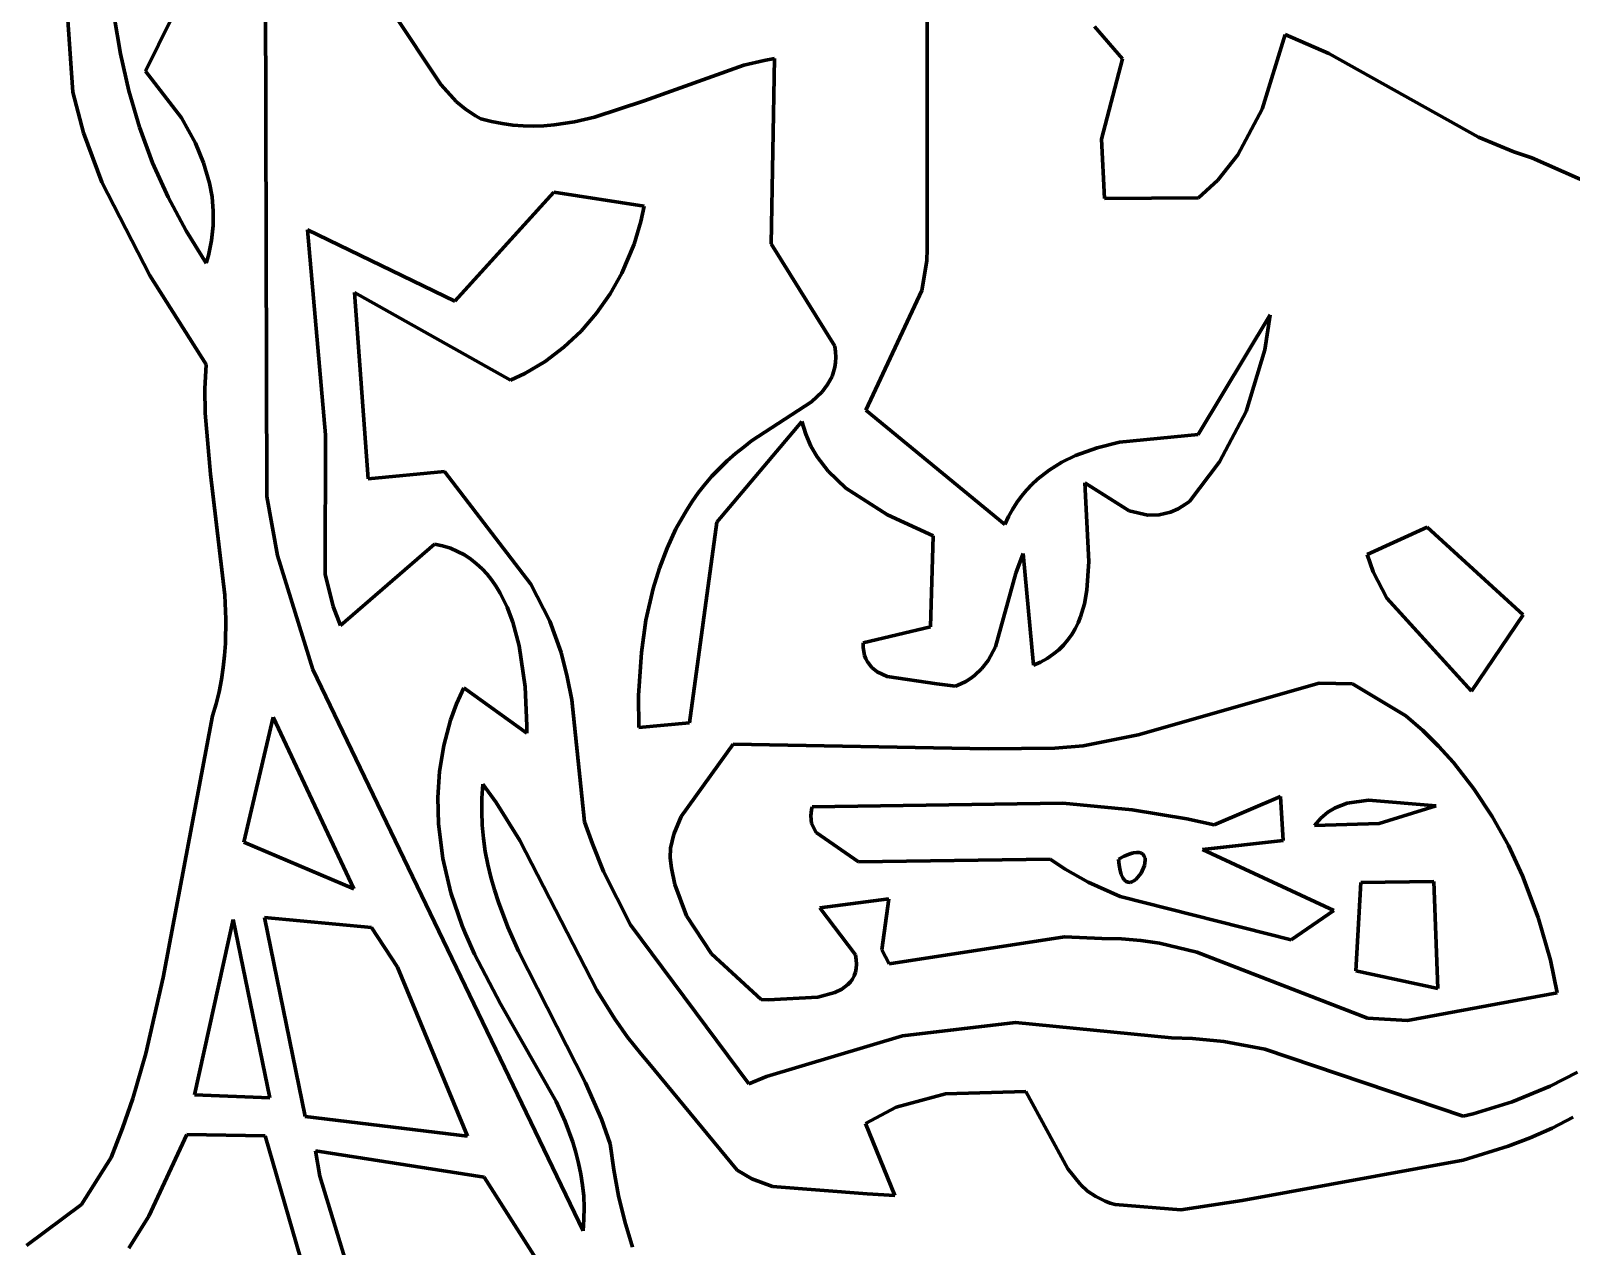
# Model space of a CAD drawing. Header units: millimetres. Extents: x 0 to 12.5, y 0 to 14.6.
# Drawn here: x 5.215 to 6.312, y 12.025 to 12.892 of the extents above; entities that cross this region are included whole.
import ezdxf

# ---------------------------------------------------------------- set-up
doc = ezdxf.new("R2010")
doc.units = ezdxf.units.MM
doc.layers.add('color#131313ff', color=7, linetype='CONTINUOUS', lineweight=100)
doc.layers.add('color#fcfcfcff', color=7, linetype='CONTINUOUS', lineweight=100)

msp = doc.modelspace()

# ---------------------------------------------------------------- linework, layer by layer
at = {"layer": 'color#131313ff'}
for p, q in [((5.3818, 12.9584), (5.3827, 12.5595)), ((5.2964, 12.8628), (5.3376, 12.9471)), ((5.2446, 12.8479), (5.2408, 12.9026)), ((5.274, 12.9018), (5.2784, 12.8751)), ((5.5069, 12.8533), (5.4719, 12.9058)), ((5.8534, 12.8993), (5.8534, 12.7362)), ((5.9926, 12.8715), (5.9726, 12.8946)), ((6.1085, 12.889), (6.0923, 12.8357)), ((6.1397, 12.8754), (6.1085, 12.889)), ((5.2784, 12.8751), (5.2844, 12.8488)), ((5.7372, 12.8705), (5.7228, 12.867)), ((5.7445, 12.8718), (5.7372, 12.8705)), ((5.7423, 12.7397), (5.7445, 12.8718)), ((5.9777, 12.8142), (5.9926, 12.8715)), ((6.2465, 12.8158), (6.1397, 12.8754)), ((5.3219, 12.8294), (5.2964, 12.8628)), ((5.7228, 12.867), (5.6518, 12.8417)), ((5.2522, 12.8188), (5.2446, 12.8479)), ((5.2844, 12.8488), (5.2921, 12.8229)), ((5.518, 12.8409), (5.5069, 12.8533)), ((5.5244, 12.8356), (5.518, 12.8409)), ((5.5315, 12.831), (5.5244, 12.8356)), ((5.6518, 12.8417), (5.6163, 12.83)), ((6.0923, 12.8357), (6.0749, 12.8031)), ((5.3319, 12.8114), (5.3219, 12.8294)), ((5.5353, 12.8289), (5.5315, 12.831)), ((5.543, 12.8269), (5.5353, 12.8289)), ((5.5505, 12.8254), (5.543, 12.8269)), ((5.558, 12.8244), (5.5505, 12.8254)), ((5.5655, 12.8238), (5.558, 12.8244)), ((5.5729, 12.8236), (5.5655, 12.8238)), ((5.5802, 12.8239), (5.5729, 12.8236)), ((5.5875, 12.8245), (5.5802, 12.8239)), ((5.602, 12.8267), (5.5875, 12.8245)), ((5.6163, 12.83), (5.602, 12.8267)), ((5.2651, 12.7837), (5.2522, 12.8188)), ((5.2921, 12.8229), (5.3014, 12.7975)), ((5.9799, 12.7721), (5.9777, 12.8142)), ((6.2715, 12.8052), (6.2465, 12.8158)), ((5.3377, 12.7975), (5.3319, 12.8114)), ((6.0749, 12.8031), (6.0605, 12.7851)), ((6.2845, 12.8009), (6.2715, 12.8052)), ((5.3014, 12.7975), (5.3124, 12.7729)), ((5.3419, 12.783), (5.3377, 12.7975)), ((6.4162, 12.7429), (6.2845, 12.8009)), ((5.2994, 12.717), (5.2651, 12.7837)), ((5.3437, 12.7731), (5.3419, 12.783)), ((6.0605, 12.7851), (6.0468, 12.7724)), ((5.3124, 12.7729), (5.3252, 12.7489)), ((5.3446, 12.763), (5.3437, 12.7731)), ((5.5167, 12.6989), (5.5874, 12.7765)), ((5.5874, 12.7765), (5.6518, 12.7666)), ((6.0468, 12.7724), (5.9799, 12.7721)), ((5.3445, 12.7527), (5.3446, 12.763)), ((5.6518, 12.7666), (5.6494, 12.7556)), ((5.3252, 12.7489), (5.3396, 12.7259)), ((5.3433, 12.7421), (5.3445, 12.7527)), ((5.4245, 12.6036), (5.4117, 12.7496)), ((5.4117, 12.7496), (5.5167, 12.6989)), ((5.6494, 12.7556), (5.6445, 12.7394)), ((5.3411, 12.7313), (5.3433, 12.7421)), ((5.6445, 12.7394), (5.6357, 12.7187)), ((5.7877, 12.6667), (5.7423, 12.7397)), ((5.8534, 12.7362), (5.8531, 12.7275)), ((5.3396, 12.7259), (5.3411, 12.7313)), ((5.8531, 12.7275), (5.8496, 12.7064)), ((5.3396, 12.6537), (5.2994, 12.717)), ((5.6357, 12.7187), (5.6274, 12.704)), ((5.5564, 12.6424), (5.4453, 12.7051)), ((5.4453, 12.7051), (5.4551, 12.5722)), ((5.6274, 12.704), (5.6177, 12.6903)), ((5.8496, 12.7064), (5.8097, 12.6212)), ((5.6177, 12.6903), (5.6068, 12.6775)), ((6.0466, 12.6037), (6.098, 12.6891)), ((6.098, 12.6891), (6.0941, 12.664)), ((5.6068, 12.6775), (5.5945, 12.666)), ((5.5945, 12.666), (5.5812, 12.6559)), ((5.7882, 12.6627), (5.7877, 12.6667)), ((5.7881, 12.6551), (5.7883, 12.6588)), ((5.7883, 12.6588), (5.7882, 12.6627)), ((6.0941, 12.664), (6.0807, 12.6202)), ((5.3387, 12.6363), (5.3396, 12.6537)), ((5.5812, 12.6559), (5.5667, 12.6472)), ((5.7856, 12.6452), (5.7867, 12.6484)), ((5.7867, 12.6484), (5.7876, 12.6517)), ((5.7876, 12.6517), (5.7881, 12.6551)), ((5.5667, 12.6472), (5.5564, 12.6424)), ((5.7785, 12.6341), (5.7825, 12.6394)), ((5.7825, 12.6394), (5.7856, 12.6452)), ((5.3389, 12.6189), (5.3387, 12.6363)), ((5.7283, 12.5993), (5.7711, 12.627)), ((5.7711, 12.627), (5.7785, 12.6341)), ((5.3426, 12.5755), (5.3389, 12.6189)), ((5.8097, 12.6212), (5.9087, 12.5397)), ((6.0807, 12.6202), (6.0619, 12.5842)), ((5.764, 12.613), (5.7035, 12.5413)), ((5.7669, 12.6039), (5.764, 12.613)), ((5.7706, 12.5955), (5.7669, 12.6039)), ((5.4244, 12.5041), (5.4245, 12.6036)), ((5.7168, 12.5901), (5.723, 12.595)), ((5.723, 12.595), (5.7283, 12.5993)), ((5.775, 12.5878), (5.7706, 12.5955)), ((5.9592, 12.5888), (5.9745, 12.5943)), ((5.9745, 12.5943), (5.9906, 12.5983)), ((5.9906, 12.5983), (6.0466, 12.6037)), ((5.7053, 12.5796), (5.7109, 12.585)), ((5.7109, 12.585), (5.7168, 12.5901)), ((5.7829, 12.5775), (5.775, 12.5878)), ((5.9404, 12.5784), (5.9495, 12.584)), ((5.9495, 12.584), (5.9592, 12.5888)), ((6.0619, 12.5842), (6.0403, 12.5561)), ((5.3529, 12.4892), (5.3426, 12.5755)), ((5.4551, 12.5722), (5.5095, 12.5773)), ((5.5095, 12.5773), (5.571, 12.4971)), ((5.695, 12.5682), (5.7, 12.574)), ((5.7, 12.574), (5.7053, 12.5796)), ((5.7954, 12.5655), (5.7829, 12.5775)), ((5.928, 12.5681), (5.932, 12.5718)), ((5.932, 12.5718), (5.9404, 12.5784)), ((5.6859, 12.556), (5.6903, 12.5622)), ((5.6903, 12.5622), (5.695, 12.5682)), ((5.8252, 12.5466), (5.7954, 12.5655)), ((5.9207, 12.5599), (5.9243, 12.5641)), ((5.9243, 12.5641), (5.928, 12.5681)), ((5.9974, 12.5494), (5.9657, 12.5692)), ((5.9657, 12.5692), (5.9686, 12.5132)), ((5.3827, 12.5595), (5.3904, 12.5176)), ((5.6744, 12.5365), (5.6818, 12.5496)), ((5.6818, 12.5496), (5.6859, 12.556)), ((5.9114, 12.5452), (5.9143, 12.5504)), ((5.9143, 12.5504), (5.9174, 12.5553)), ((5.9174, 12.5553), (5.9207, 12.5599)), ((6.0107, 12.5463), (5.9974, 12.5494)), ((6.0323, 12.5507), (6.0269, 12.5484)), ((6.0376, 12.554), (6.0323, 12.5507)), ((6.0403, 12.5561), (6.0376, 12.554)), ((5.7035, 12.5413), (5.684, 12.3983)), ((5.8578, 12.5315), (5.8252, 12.5466)), ((5.9087, 12.5397), (5.9114, 12.5452)), ((6.0188, 12.5465), (6.0107, 12.5463)), ((6.0269, 12.5484), (6.0188, 12.5465)), ((5.668, 12.5227), (5.6744, 12.5365)), ((5.8557, 12.4667), (5.8578, 12.5315)), ((6.1671, 12.5183), (6.2098, 12.5376)), ((6.2098, 12.5376), (6.2781, 12.4753)), ((5.3904, 12.5176), (5.4155, 12.4363)), ((5.5023, 12.5256), (5.4354, 12.4677)), ((5.5081, 12.5243), (5.5023, 12.5256)), ((5.5136, 12.5226), (5.5081, 12.5243)), ((5.5187, 12.5204), (5.5136, 12.5226)), ((5.5236, 12.5179), (5.5187, 12.5204)), ((5.5281, 12.5149), (5.5236, 12.5179)), ((5.6626, 12.5085), (5.668, 12.5227)), ((5.9219, 12.5188), (5.9167, 12.5049)), ((5.9291, 12.4392), (5.9219, 12.5188)), ((6.1712, 12.5059), (6.1671, 12.5183)), ((5.5323, 12.5116), (5.5281, 12.5149)), ((5.5362, 12.508), (5.5323, 12.5116)), ((5.5398, 12.5041), (5.5362, 12.508)), ((5.6581, 12.4939), (5.6626, 12.5085)), ((5.9686, 12.5132), (5.9673, 12.4928)), ((6.1811, 12.4871), (6.1712, 12.5059)), ((5.4301, 12.4812), (5.4244, 12.5041)), ((5.5432, 12.4999), (5.5398, 12.5041)), ((5.5462, 12.4954), (5.5432, 12.4999)), ((5.5491, 12.4907), (5.5462, 12.4954)), ((5.571, 12.4971), (5.5844, 12.4707)), ((5.9167, 12.5049), (5.9021, 12.4523)), ((5.3535, 12.472), (5.3529, 12.4892)), ((5.554, 12.4807), (5.5491, 12.4907)), ((5.653, 12.4714), (5.6581, 12.4939)), ((5.9673, 12.4928), (5.9655, 12.4831)), ((6.2414, 12.4207), (6.1811, 12.4871)), ((5.4354, 12.4677), (5.4301, 12.4812)), ((5.558, 12.47), (5.554, 12.4807)), ((5.9628, 12.4738), (5.961, 12.4694)), ((5.9655, 12.4831), (5.9628, 12.4738)), ((6.2781, 12.4753), (6.2414, 12.4207)), ((5.3532, 12.4548), (5.3535, 12.472)), ((5.5626, 12.453), (5.558, 12.47)), ((5.5844, 12.4707), (5.5925, 12.4484)), ((5.6497, 12.4484), (5.653, 12.4714)), ((5.8078, 12.4552), (5.8557, 12.4667)), ((5.9589, 12.4652), (5.9565, 12.4611)), ((5.961, 12.4694), (5.9589, 12.4652)), ((5.3526, 12.4462), (5.3532, 12.4548)), ((5.5668, 12.4238), (5.5626, 12.453)), ((5.8078, 12.4519), (5.8078, 12.4552)), ((5.8082, 12.449), (5.8078, 12.4519)), ((5.9021, 12.4523), (5.8969, 12.4426)), ((5.9472, 12.4502), (5.9433, 12.4471)), ((5.9507, 12.4536), (5.9472, 12.4502)), ((5.9538, 12.4573), (5.9507, 12.4536)), ((5.9565, 12.4611), (5.9538, 12.4573)), ((5.3516, 12.4376), (5.3526, 12.4462)), ((5.5925, 12.4484), (5.5968, 12.4309)), ((5.6477, 12.4176), (5.6497, 12.4484)), ((5.8088, 12.4463), (5.8082, 12.449)), ((5.8097, 12.4438), (5.8088, 12.4463)), ((5.8108, 12.4416), (5.8097, 12.4438)), ((5.8139, 12.4377), (5.8108, 12.4416)), ((5.8969, 12.4426), (5.8925, 12.4369)), ((5.9343, 12.4415), (5.9291, 12.4392)), ((5.939, 12.4441), (5.9343, 12.4415)), ((5.9433, 12.4471), (5.939, 12.4441)), ((5.3487, 12.4204), (5.3504, 12.429)), ((5.3504, 12.429), (5.3516, 12.4376)), ((5.4155, 12.4363), (5.4494, 12.366)), ((5.5968, 12.4309), (5.6001, 12.4146)), ((5.8178, 12.4346), (5.8139, 12.4377)), ((5.8249, 12.4312), (5.8178, 12.4346)), ((5.8604, 12.4259), (5.8249, 12.4312)), ((5.8842, 12.4297), (5.881, 12.4277)), ((5.8872, 12.4319), (5.8842, 12.4297)), ((5.8925, 12.4369), (5.8872, 12.4319)), ((5.3466, 12.4117), (5.3487, 12.4204)), ((5.518, 12.4117), (5.5232, 12.4232)), ((5.5232, 12.4232), (5.5681, 12.3908)), ((5.5681, 12.396), (5.5668, 12.4238)), ((5.6479, 12.3948), (5.6477, 12.4176)), ((5.8736, 12.4244), (5.8604, 12.4259)), ((5.8774, 12.4259), (5.8736, 12.4244)), ((5.881, 12.4277), (5.8774, 12.4259)), ((6.0039, 12.3897), (6.1328, 12.4264)), ((6.1328, 12.4264), (6.1565, 12.426)), ((6.1565, 12.426), (6.1947, 12.4032)), ((5.3441, 12.4031), (5.3466, 12.4117)), ((5.5138, 12.4), (5.518, 12.4117)), ((5.6001, 12.4146), (5.6093, 12.3277)), ((5.309, 12.2167), (5.3441, 12.4031)), ((5.3872, 12.4022), (5.3664, 12.3131)), ((5.4447, 12.2798), (5.3872, 12.4022)), ((5.5089, 12.382), (5.5138, 12.4)), ((5.5681, 12.3908), (5.5681, 12.396)), ((5.684, 12.3983), (5.6479, 12.3948)), ((6.1947, 12.4032), (6.2067, 12.3927)), ((5.9645, 12.3819), (6.0039, 12.3897)), ((6.2067, 12.3927), (6.2179, 12.3816)), ((5.5059, 12.3636), (5.5089, 12.382)), ((5.6782, 12.3314), (5.7151, 12.383)), ((5.7151, 12.383), (5.8969, 12.3797)), ((5.8969, 12.3797), (5.9444, 12.3801)), ((5.9444, 12.3801), (5.9645, 12.3819)), ((6.2179, 12.3816), (6.2285, 12.3698)), ((5.4494, 12.366), (5.6082, 12.036)), ((5.5047, 12.3449), (5.5059, 12.3636)), ((6.2285, 12.3698), (6.2431, 12.3512)), ((5.5368, 12.3544), (5.5361, 12.3446)), ((5.5463, 12.3415), (5.5368, 12.3544)), ((5.5051, 12.3262), (5.5047, 12.3449)), ((5.5361, 12.3446), (5.5359, 12.3349)), ((5.5632, 12.3144), (5.5463, 12.3415)), ((5.9502, 12.3409), (5.7715, 12.3383)), ((5.9995, 12.3362), (5.9502, 12.3409)), ((6.1053, 12.3456), (6.0579, 12.3254)), ((6.1071, 12.3143), (6.1053, 12.3456)), ((6.1527, 12.341), (6.1442, 12.3377)), ((6.1681, 12.3431), (6.1527, 12.341)), ((6.2163, 12.339), (6.1681, 12.3431)), ((6.2431, 12.3512), (6.2562, 12.3314)), ((5.5359, 12.3349), (5.5363, 12.3253)), ((5.6728, 12.3189), (5.6782, 12.3314)), ((5.771, 12.3361), (5.7704, 12.3319)), ((5.7704, 12.3319), (5.7711, 12.3264)), ((5.7715, 12.3383), (5.771, 12.3361)), ((6.0386, 12.3297), (5.9995, 12.3362)), ((6.0579, 12.3254), (6.0386, 12.3297)), ((6.134, 12.3303), (6.1295, 12.3251)), ((6.1389, 12.3345), (6.134, 12.3303)), ((6.1442, 12.3377), (6.1389, 12.3345)), ((6.1755, 12.3264), (6.2163, 12.339)), ((6.2562, 12.3314), (6.2677, 12.3107)), ((5.5082, 12.3014), (5.5051, 12.3262)), ((5.5363, 12.3253), (5.5372, 12.3158)), ((5.6093, 12.3277), (5.6148, 12.3119)), ((5.6706, 12.3089), (5.6728, 12.3189)), ((5.7711, 12.3264), (5.7743, 12.32)), ((5.7743, 12.32), (5.8045, 12.299)), ((6.1295, 12.3251), (6.1755, 12.3264)), ((5.3664, 12.3131), (5.4447, 12.2798)), ((5.5372, 12.3158), (5.5385, 12.3065)), ((5.6181, 12.2077), (5.5632, 12.3144)), ((5.6148, 12.3119), (5.6227, 12.2921)), ((5.6703, 12.302), (5.6706, 12.3089)), ((6.0497, 12.3078), (6.1071, 12.3143)), ((6.1432, 12.2643), (6.0497, 12.3078)), ((6.2677, 12.3107), (6.2778, 12.2891)), ((5.5139, 12.277), (5.5082, 12.3014)), ((5.5385, 12.3065), (5.5403, 12.2973)), ((5.5403, 12.2973), (5.5424, 12.2882)), ((5.6711, 12.2947), (5.6703, 12.302)), ((5.8045, 12.299), (5.9412, 12.3011)), ((5.9412, 12.3011), (5.9517, 12.2939)), ((5.9899, 12.3011), (5.9938, 12.3032)), ((5.9903, 12.2967), (5.9899, 12.3011)), ((5.991, 12.293), (5.9903, 12.2967)), ((5.9938, 12.3032), (5.9973, 12.3046)), ((5.9973, 12.3046), (6.0002, 12.3054)), ((6.0002, 12.3054), (6.0026, 12.3058)), ((6.0026, 12.3058), (6.0046, 12.3057)), ((6.0046, 12.3057), (6.0062, 12.3052)), ((6.0083, 12.2966), (6.0059, 12.2911)), ((6.0062, 12.3052), (6.0074, 12.3043)), ((6.0074, 12.3043), (6.0082, 12.3032)), ((6.0082, 12.3032), (6.0087, 12.3018)), ((6.0088, 12.3002), (6.0083, 12.2966)), ((6.0087, 12.3018), (6.0088, 12.3002)), ((5.5424, 12.2882), (5.545, 12.2792)), ((5.6227, 12.2921), (5.642, 12.2543)), ((5.6735, 12.2829), (5.6711, 12.2947)), ((5.9517, 12.2939), (5.9681, 12.2846)), ((5.9918, 12.29), (5.991, 12.293)), ((5.9928, 12.2878), (5.9918, 12.29)), ((5.994, 12.2861), (5.9928, 12.2878)), ((5.9953, 12.2851), (5.994, 12.2861)), ((6.0008, 12.2855), (5.9994, 12.2848)), ((6.0022, 12.2866), (6.0008, 12.2855)), ((6.0059, 12.2911), (6.0022, 12.2866)), ((6.2778, 12.2891), (6.289, 12.2594)), ((5.522, 12.2535), (5.5139, 12.277)), ((5.545, 12.2792), (5.5478, 12.2703)), ((5.682, 12.2605), (5.6735, 12.2829)), ((5.9681, 12.2846), (5.9909, 12.2744)), ((5.9966, 12.2845), (5.9953, 12.2851)), ((5.998, 12.2844), (5.9966, 12.2845)), ((5.9994, 12.2848), (5.998, 12.2844)), ((6.1624, 12.2843), (6.159, 12.2213)), ((6.2146, 12.285), (6.1624, 12.2843)), ((6.2174, 12.2089), (6.2146, 12.285)), ((5.5478, 12.2703), (5.5545, 12.2526)), ((5.8262, 12.2727), (5.7769, 12.2663)), ((5.7769, 12.2663), (5.8024, 12.2329)), ((5.8211, 12.2364), (5.8262, 12.2727)), ((5.9909, 12.2744), (6.1129, 12.2435)), ((6.1129, 12.2435), (6.1432, 12.2643)), ((5.3589, 12.2579), (5.3313, 12.1331)), ((5.3848, 12.1308), (5.3589, 12.2579)), ((5.3812, 12.2595), (5.4102, 12.1176)), ((5.4573, 12.2524), (5.3812, 12.2595)), ((5.5244, 12.2477), (5.522, 12.2535)), ((5.5545, 12.2526), (5.5621, 12.2353)), ((5.642, 12.2543), (5.7264, 12.1409)), ((5.6997, 12.2336), (5.682, 12.2605)), ((6.289, 12.2594), (6.2976, 12.2289)), ((5.4759, 12.224), (5.4573, 12.2524)), ((5.5307, 12.2332), (5.5244, 12.2477)), ((5.9514, 12.2457), (5.8263, 12.2263)), ((5.9779, 12.2444), (5.9514, 12.2457)), ((5.9919, 12.2442), (5.9779, 12.2444)), ((6.0056, 12.2431), (5.9919, 12.2442)), ((6.0191, 12.241), (6.0056, 12.2431)), ((5.5494, 12.1979), (5.5307, 12.2332)), ((5.5621, 12.2353), (5.6099, 12.1416)), ((5.735, 12.2009), (5.6997, 12.2336)), ((5.8024, 12.2329), (5.8029, 12.2293)), ((5.8263, 12.2263), (5.8211, 12.2364)), ((6.0456, 12.2346), (6.0191, 12.241)), ((6.1672, 12.1876), (6.0456, 12.2346)), ((5.5257, 12.1035), (5.4759, 12.224)), ((5.8023, 12.2204), (5.8014, 12.2178)), ((5.8029, 12.2231), (5.8023, 12.2204)), ((5.8029, 12.2293), (5.8031, 12.2261)), ((5.8031, 12.2261), (5.8029, 12.2231)), ((6.159, 12.2213), (6.2174, 12.2089)), ((6.2976, 12.2289), (6.3025, 12.2057)), ((5.2966, 12.1624), (5.309, 12.2167)), ((5.7969, 12.2116), (5.7926, 12.2084)), ((5.7987, 12.2135), (5.7969, 12.2116)), ((5.8002, 12.2155), (5.7987, 12.2135)), ((5.8014, 12.2178), (5.8002, 12.2155)), ((5.589, 12.1283), (5.5494, 12.1979)), ((5.6306, 12.1873), (5.6181, 12.2077)), ((5.7401, 12.2008), (5.735, 12.2009)), ((5.7754, 12.2026), (5.7401, 12.2008)), ((5.7875, 12.2059), (5.7754, 12.2026)), ((5.7926, 12.2084), (5.7875, 12.2059)), ((6.3025, 12.2057), (6.1957, 12.1859)), ((5.6398, 12.1742), (5.6306, 12.1873)), ((6.1957, 12.1859), (6.1672, 12.1876)), ((5.8359, 12.1751), (5.9163, 12.1846)), ((5.9163, 12.1846), (6.0276, 12.1737)), ((5.6497, 12.1617), (5.6398, 12.1742)), ((5.7389, 12.1461), (5.8359, 12.1751)), ((6.0276, 12.1737), (6.0426, 12.1732)), ((6.0426, 12.1732), (6.0649, 12.171)), ((6.0649, 12.171), (6.0941, 12.1655)), ((6.0941, 12.1655), (6.2355, 12.1178)), ((5.2873, 12.1304), (5.2966, 12.1624)), ((5.6551, 12.1556), (5.6497, 12.1617)), ((5.7181, 12.0792), (5.6551, 12.1556)), ((5.7264, 12.1409), (5.7389, 12.1461)), ((6.2975, 12.1392), (6.317, 12.1492)), ((5.3313, 12.1331), (5.3848, 12.1308)), ((5.6099, 12.1416), (5.6213, 12.1156)), ((5.8665, 12.1337), (5.8314, 12.1241)), ((5.9238, 12.1354), (5.8665, 12.1337)), ((5.9536, 12.0803), (5.9238, 12.1354)), ((6.2704, 12.128), (6.2975, 12.1392)), ((5.28, 12.1093), (5.2873, 12.1304)), ((5.5954, 12.114), (5.589, 12.1283)), ((5.8314, 12.1241), (5.8095, 12.1126)), ((6.2425, 12.1195), (6.2704, 12.128)), ((5.4102, 12.1176), (5.5257, 12.1035)), ((5.6008, 12.0993), (5.5954, 12.114)), ((5.6213, 12.1156), (5.6276, 12.098)), ((5.8095, 12.1126), (5.8303, 12.0613)), ((6.2355, 12.1178), (6.2425, 12.1195)), ((6.3139, 12.1171), (6.2988, 12.1092)), ((5.2718, 12.0884), (5.28, 12.1093)), ((5.3258, 12.1046), (5.2986, 12.0466)), ((5.3816, 12.1038), (5.3258, 12.1046)), ((5.4196, 11.9723), (5.3816, 12.1038)), ((5.6031, 12.0918), (5.6008, 12.0993)), ((6.2833, 12.1023), (6.2676, 12.0963)), ((6.2988, 12.1092), (6.2833, 12.1023)), ((5.2507, 12.0548), (5.2718, 12.0884)), ((5.5377, 12.0743), (5.4175, 12.0931)), ((5.4175, 12.0931), (5.4205, 12.0749)), ((5.605, 12.0842), (5.6031, 12.0918)), ((5.6276, 12.098), (5.63, 12.0796)), ((6.2676, 12.0963), (6.2355, 12.0865)), ((5.6066, 12.0765), (5.605, 12.0842)), ((5.63, 12.0796), (5.6334, 12.0611)), ((5.7285, 12.0732), (5.7181, 12.0792)), ((5.9626, 12.0691), (5.9536, 12.0803)), ((6.2355, 12.0865), (6.0779, 12.0577)), ((5.4205, 12.0749), (5.4443, 11.9973)), ((5.596, 11.9827), (5.5377, 12.0743)), ((5.6078, 12.0687), (5.6066, 12.0765)), ((5.6086, 12.0607), (5.6078, 12.0687)), ((5.7432, 12.0677), (5.7285, 12.0732)), ((5.8106, 12.0623), (5.7432, 12.0677)), ((5.9678, 12.0644), (5.9626, 12.0691)), ((5.6089, 12.0526), (5.6086, 12.0607)), ((5.6334, 12.0611), (5.6379, 12.0427)), ((5.8303, 12.0613), (5.8106, 12.0623)), ((5.9737, 12.0604), (5.9678, 12.0644)), ((5.9802, 12.0571), (5.9737, 12.0604)), ((5.9838, 12.0558), (5.9802, 12.0571)), ((5.9875, 12.0547), (5.9838, 12.0558)), ((6.0779, 12.0577), (6.0342, 12.051)), ((5.2116, 12.0256), (5.2507, 12.0548)), ((5.2986, 12.0466), (5.2843, 12.0236)), ((5.6082, 12.036), (5.6088, 12.0444)), ((5.6088, 12.0444), (5.6089, 12.0526)), ((6.0342, 12.051), (5.9875, 12.0547)), ((5.6379, 12.0427), (5.6435, 12.0245))]:
    msp.add_line(p, q, dxfattribs=at)
at = {"layer": 'color#fcfcfcff'}
for p, q in [((5.3827, 12.5595), (5.3818, 12.9584)), ((5.3376, 12.9471), (5.2964, 12.8628)), ((5.2408, 12.9026), (5.2446, 12.8479)), ((5.2784, 12.8751), (5.274, 12.9018)), ((5.4719, 12.9058), (5.5069, 12.8533)), ((5.8534, 12.7362), (5.8534, 12.8993)), ((5.9726, 12.8946), (5.9926, 12.8715)), ((6.0923, 12.8357), (6.1085, 12.889)), ((6.1085, 12.889), (6.1397, 12.8754)), ((5.2844, 12.8488), (5.2784, 12.8751)), ((5.7228, 12.867), (5.7372, 12.8705)), ((5.7372, 12.8705), (5.7445, 12.8718)), ((5.7445, 12.8718), (5.7423, 12.7397)), ((5.9926, 12.8715), (5.9777, 12.8142)), ((6.1397, 12.8754), (6.2465, 12.8158)), ((5.2964, 12.8628), (5.3219, 12.8294)), ((5.6518, 12.8417), (5.7228, 12.867)), ((5.2446, 12.8479), (5.2522, 12.8188)), ((5.2921, 12.8229), (5.2844, 12.8488)), ((5.5069, 12.8533), (5.518, 12.8409)), ((5.518, 12.8409), (5.5244, 12.8356)), ((5.5244, 12.8356), (5.5315, 12.831)), ((5.6163, 12.83), (5.6518, 12.8417)), ((6.0749, 12.8031), (6.0923, 12.8357)), ((5.3219, 12.8294), (5.3319, 12.8114)), ((5.5315, 12.831), (5.5353, 12.8289)), ((5.5353, 12.8289), (5.543, 12.8269)), ((5.543, 12.8269), (5.5505, 12.8254)), ((5.5505, 12.8254), (5.558, 12.8244)), ((5.558, 12.8244), (5.5655, 12.8238)), ((5.5655, 12.8238), (5.5729, 12.8236)), ((5.5729, 12.8236), (5.5802, 12.8239)), ((5.5802, 12.8239), (5.5875, 12.8245)), ((5.5875, 12.8245), (5.602, 12.8267)), ((5.602, 12.8267), (5.6163, 12.83)), ((5.2522, 12.8188), (5.2651, 12.7837)), ((5.3014, 12.7975), (5.2921, 12.8229)), ((5.9777, 12.8142), (5.9799, 12.7721)), ((6.2465, 12.8158), (6.2715, 12.8052)), ((5.3319, 12.8114), (5.3377, 12.7975)), ((6.0605, 12.7851), (6.0749, 12.8031)), ((6.2715, 12.8052), (6.2845, 12.8009)), ((5.3124, 12.7729), (5.3014, 12.7975)), ((5.3377, 12.7975), (5.3419, 12.783)), ((6.2845, 12.8009), (6.4162, 12.7429)), ((5.2651, 12.7837), (5.2994, 12.717)), ((5.3419, 12.783), (5.3437, 12.7731)), ((6.0468, 12.7724), (6.0605, 12.7851)), ((5.3252, 12.7489), (5.3124, 12.7729)), ((5.3437, 12.7731), (5.3446, 12.763)), ((5.5874, 12.7765), (5.5167, 12.6989)), ((5.6518, 12.7666), (5.5874, 12.7765)), ((5.9799, 12.7721), (6.0468, 12.7724)), ((5.3446, 12.763), (5.3445, 12.7527)), ((5.6494, 12.7556), (5.6518, 12.7666)), ((5.3396, 12.7259), (5.3252, 12.7489)), ((5.3445, 12.7527), (5.3433, 12.7421)), ((5.5167, 12.6989), (5.4117, 12.7496)), ((5.4117, 12.7496), (5.4245, 12.6036)), ((5.6445, 12.7394), (5.6494, 12.7556)), ((5.3433, 12.7421), (5.3411, 12.7313)), ((5.6357, 12.7187), (5.6445, 12.7394)), ((5.7423, 12.7397), (5.7877, 12.6667)), ((5.8531, 12.7275), (5.8534, 12.7362)), ((5.3411, 12.7313), (5.3396, 12.7259)), ((5.8496, 12.7064), (5.8531, 12.7275)), ((5.2994, 12.717), (5.3396, 12.6537)), ((5.6274, 12.704), (5.6357, 12.7187)), ((5.4551, 12.5722), (5.4453, 12.7051)), ((5.4453, 12.7051), (5.5564, 12.6424)), ((5.6177, 12.6903), (5.6274, 12.704)), ((5.8097, 12.6212), (5.8496, 12.7064)), ((5.6068, 12.6775), (5.6177, 12.6903)), ((6.098, 12.6891), (6.0466, 12.6037)), ((6.0941, 12.664), (6.098, 12.6891)), ((5.5945, 12.666), (5.6068, 12.6775)), ((5.5812, 12.6559), (5.5945, 12.666)), ((5.7877, 12.6667), (5.7882, 12.6627)), ((5.7883, 12.6588), (5.7881, 12.6551)), ((5.7882, 12.6627), (5.7883, 12.6588)), ((6.0807, 12.6202), (6.0941, 12.664)), ((5.3396, 12.6537), (5.3387, 12.6363)), ((5.5667, 12.6472), (5.5812, 12.6559)), ((5.7867, 12.6484), (5.7856, 12.6452)), ((5.7876, 12.6517), (5.7867, 12.6484)), ((5.7881, 12.6551), (5.7876, 12.6517)), ((5.5564, 12.6424), (5.5667, 12.6472)), ((5.7825, 12.6394), (5.7785, 12.6341)), ((5.7856, 12.6452), (5.7825, 12.6394)), ((5.3387, 12.6363), (5.3389, 12.6189)), ((5.7711, 12.627), (5.7283, 12.5993)), ((5.7785, 12.6341), (5.7711, 12.627)), ((5.3389, 12.6189), (5.3426, 12.5755)), ((5.9087, 12.5397), (5.8097, 12.6212)), ((6.0619, 12.5842), (6.0807, 12.6202)), ((5.7035, 12.5413), (5.764, 12.613)), ((5.764, 12.613), (5.7669, 12.6039)), ((5.7669, 12.6039), (5.7706, 12.5955)), ((5.4245, 12.6036), (5.4244, 12.5041)), ((5.723, 12.595), (5.7168, 12.5901)), ((5.7283, 12.5993), (5.723, 12.595)), ((5.7706, 12.5955), (5.775, 12.5878)), ((5.9745, 12.5943), (5.9592, 12.5888)), ((5.9906, 12.5983), (5.9745, 12.5943)), ((6.0466, 12.6037), (5.9906, 12.5983)), ((5.7109, 12.585), (5.7053, 12.5796)), ((5.7168, 12.5901), (5.7109, 12.585)), ((5.775, 12.5878), (5.7829, 12.5775)), ((5.9495, 12.584), (5.9404, 12.5784)), ((5.9592, 12.5888), (5.9495, 12.584)), ((6.0403, 12.5561), (6.0619, 12.5842)), ((5.3426, 12.5755), (5.3529, 12.4892)), ((5.5095, 12.5773), (5.4551, 12.5722)), ((5.571, 12.4971), (5.5095, 12.5773)), ((5.7, 12.574), (5.695, 12.5682)), ((5.7053, 12.5796), (5.7, 12.574)), ((5.7829, 12.5775), (5.7954, 12.5655)), ((5.932, 12.5718), (5.928, 12.5681)), ((5.9404, 12.5784), (5.932, 12.5718)), ((5.6903, 12.5622), (5.6859, 12.556)), ((5.695, 12.5682), (5.6903, 12.5622)), ((5.7954, 12.5655), (5.8252, 12.5466)), ((5.9243, 12.5641), (5.9207, 12.5599)), ((5.928, 12.5681), (5.9243, 12.5641)), ((5.9686, 12.5132), (5.9657, 12.5692)), ((5.9657, 12.5692), (5.9974, 12.5494)), ((5.3904, 12.5176), (5.3827, 12.5595)), ((5.6818, 12.5496), (5.6744, 12.5365)), ((5.6859, 12.556), (5.6818, 12.5496)), ((5.9143, 12.5504), (5.9114, 12.5452)), ((5.9174, 12.5553), (5.9143, 12.5504)), ((5.9207, 12.5599), (5.9174, 12.5553)), ((5.9974, 12.5494), (6.0107, 12.5463)), ((6.0269, 12.5484), (6.0323, 12.5507)), ((6.0323, 12.5507), (6.0376, 12.554)), ((6.0376, 12.554), (6.0403, 12.5561)), ((5.684, 12.3983), (5.7035, 12.5413)), ((5.8252, 12.5466), (5.8578, 12.5315)), ((5.9114, 12.5452), (5.9087, 12.5397)), ((6.0107, 12.5463), (6.0188, 12.5465)), ((6.0188, 12.5465), (6.0269, 12.5484)), ((5.6744, 12.5365), (5.668, 12.5227)), ((5.8578, 12.5315), (5.8557, 12.4667)), ((6.2098, 12.5376), (6.1671, 12.5183)), ((6.2781, 12.4753), (6.2098, 12.5376)), ((5.4155, 12.4363), (5.3904, 12.5176)), ((5.4354, 12.4677), (5.5023, 12.5256)), ((5.5023, 12.5256), (5.5081, 12.5243)), ((5.5081, 12.5243), (5.5136, 12.5226)), ((5.5136, 12.5226), (5.5187, 12.5204)), ((5.5187, 12.5204), (5.5236, 12.5179)), ((5.5236, 12.5179), (5.5281, 12.5149)), ((5.668, 12.5227), (5.6626, 12.5085)), ((5.9167, 12.5049), (5.9219, 12.5188)), ((5.9219, 12.5188), (5.9291, 12.4392)), ((6.1671, 12.5183), (6.1712, 12.5059)), ((5.5281, 12.5149), (5.5323, 12.5116)), ((5.5323, 12.5116), (5.5362, 12.508)), ((5.5362, 12.508), (5.5398, 12.5041)), ((5.6626, 12.5085), (5.6581, 12.4939)), ((5.9673, 12.4928), (5.9686, 12.5132)), ((6.1712, 12.5059), (6.1811, 12.4871)), ((5.4244, 12.5041), (5.4301, 12.4812)), ((5.5398, 12.5041), (5.5432, 12.4999)), ((5.5432, 12.4999), (5.5462, 12.4954)), ((5.5462, 12.4954), (5.5491, 12.4907)), ((5.5844, 12.4707), (5.571, 12.4971)), ((5.9021, 12.4523), (5.9167, 12.5049)), ((5.3529, 12.4892), (5.3535, 12.472)), ((5.5491, 12.4907), (5.554, 12.4807)), ((5.6581, 12.4939), (5.653, 12.4714)), ((5.9655, 12.4831), (5.9673, 12.4928)), ((6.1811, 12.4871), (6.2414, 12.4207)), ((5.4301, 12.4812), (5.4354, 12.4677)), ((5.554, 12.4807), (5.558, 12.47)), ((5.961, 12.4694), (5.9628, 12.4738)), ((5.9628, 12.4738), (5.9655, 12.4831)), ((6.2414, 12.4207), (6.2781, 12.4753)), ((5.3535, 12.472), (5.3532, 12.4548)), ((5.558, 12.47), (5.5626, 12.453)), ((5.5925, 12.4484), (5.5844, 12.4707)), ((5.653, 12.4714), (5.6497, 12.4484)), ((5.8557, 12.4667), (5.8078, 12.4552)), ((5.9565, 12.4611), (5.9589, 12.4652)), ((5.9589, 12.4652), (5.961, 12.4694)), ((5.3532, 12.4548), (5.3526, 12.4462)), ((5.5626, 12.453), (5.5668, 12.4238)), ((5.8078, 12.4552), (5.8078, 12.4519)), ((5.8078, 12.4519), (5.8082, 12.449)), ((5.8969, 12.4426), (5.9021, 12.4523)), ((5.9433, 12.4471), (5.9472, 12.4502)), ((5.9472, 12.4502), (5.9507, 12.4536)), ((5.9507, 12.4536), (5.9538, 12.4573)), ((5.9538, 12.4573), (5.9565, 12.4611)), ((5.3526, 12.4462), (5.3516, 12.4376)), ((5.5968, 12.4309), (5.5925, 12.4484)), ((5.6497, 12.4484), (5.6477, 12.4176)), ((5.8082, 12.449), (5.8088, 12.4463)), ((5.8088, 12.4463), (5.8097, 12.4438)), ((5.8097, 12.4438), (5.8108, 12.4416)), ((5.8108, 12.4416), (5.8139, 12.4377)), ((5.8925, 12.4369), (5.8969, 12.4426)), ((5.9291, 12.4392), (5.9343, 12.4415)), ((5.9343, 12.4415), (5.939, 12.4441)), ((5.939, 12.4441), (5.9433, 12.4471)), ((5.3504, 12.429), (5.3487, 12.4204)), ((5.3516, 12.4376), (5.3504, 12.429)), ((5.4494, 12.366), (5.4155, 12.4363)), ((5.6001, 12.4146), (5.5968, 12.4309)), ((5.8139, 12.4377), (5.8178, 12.4346)), ((5.8178, 12.4346), (5.8249, 12.4312)), ((5.8249, 12.4312), (5.8604, 12.4259)), ((5.881, 12.4277), (5.8842, 12.4297)), ((5.8842, 12.4297), (5.8872, 12.4319)), ((5.8872, 12.4319), (5.8925, 12.4369)), ((5.3487, 12.4204), (5.3466, 12.4117)), ((5.5232, 12.4232), (5.518, 12.4117)), ((5.5681, 12.3908), (5.5232, 12.4232)), ((5.5668, 12.4238), (5.5681, 12.396)), ((5.6477, 12.4176), (5.6479, 12.3948)), ((5.8604, 12.4259), (5.8736, 12.4244)), ((5.8736, 12.4244), (5.8774, 12.4259)), ((5.8774, 12.4259), (5.881, 12.4277)), ((6.1328, 12.4264), (6.0039, 12.3897)), ((6.1565, 12.426), (6.1328, 12.4264)), ((6.1947, 12.4032), (6.1565, 12.426)), ((5.3466, 12.4117), (5.3441, 12.4031)), ((5.518, 12.4117), (5.5138, 12.4)), ((5.6093, 12.3277), (5.6001, 12.4146)), ((5.3441, 12.4031), (5.309, 12.2167)), ((5.3664, 12.3131), (5.3872, 12.4022)), ((5.3872, 12.4022), (5.4447, 12.2798)), ((5.5138, 12.4), (5.5089, 12.382)), ((5.5681, 12.396), (5.5681, 12.3908)), ((5.6479, 12.3948), (5.684, 12.3983)), ((6.2067, 12.3927), (6.1947, 12.4032)), ((6.0039, 12.3897), (5.9645, 12.3819)), ((6.2179, 12.3816), (6.2067, 12.3927)), ((5.5089, 12.382), (5.5059, 12.3636)), ((5.7151, 12.383), (5.6782, 12.3314)), ((5.8969, 12.3797), (5.7151, 12.383)), ((5.9444, 12.3801), (5.8969, 12.3797)), ((5.9645, 12.3819), (5.9444, 12.3801)), ((6.2285, 12.3698), (6.2179, 12.3816)), ((5.6082, 12.036), (5.4494, 12.366)), ((5.5059, 12.3636), (5.5047, 12.3449)), ((6.2431, 12.3512), (6.2285, 12.3698)), ((5.5361, 12.3446), (5.5368, 12.3544)), ((5.5368, 12.3544), (5.5463, 12.3415)), ((5.5047, 12.3449), (5.5051, 12.3262)), ((5.5359, 12.3349), (5.5361, 12.3446)), ((5.5463, 12.3415), (5.5632, 12.3144)), ((5.7715, 12.3383), (5.9502, 12.3409)), ((5.9502, 12.3409), (5.9995, 12.3362)), ((6.0579, 12.3254), (6.1053, 12.3456)), ((6.1053, 12.3456), (6.1071, 12.3143)), ((6.1442, 12.3377), (6.1527, 12.341)), ((6.1527, 12.341), (6.1681, 12.3431)), ((6.1681, 12.3431), (6.2163, 12.339)), ((6.2562, 12.3314), (6.2431, 12.3512)), ((5.5363, 12.3253), (5.5359, 12.3349)), ((5.6782, 12.3314), (5.6728, 12.3189)), ((5.7704, 12.3319), (5.771, 12.3361)), ((5.7711, 12.3264), (5.7704, 12.3319)), ((5.771, 12.3361), (5.7715, 12.3383)), ((5.9995, 12.3362), (6.0386, 12.3297)), ((6.0386, 12.3297), (6.0579, 12.3254)), ((6.1295, 12.3251), (6.134, 12.3303)), ((6.134, 12.3303), (6.1389, 12.3345)), ((6.1389, 12.3345), (6.1442, 12.3377)), ((6.2163, 12.339), (6.1755, 12.3264)), ((6.2677, 12.3107), (6.2562, 12.3314)), ((5.5051, 12.3262), (5.5082, 12.3014)), ((5.5372, 12.3158), (5.5363, 12.3253)), ((5.6148, 12.3119), (5.6093, 12.3277)), ((5.6728, 12.3189), (5.6706, 12.3089)), ((5.7743, 12.32), (5.7711, 12.3264)), ((5.8045, 12.299), (5.7743, 12.32)), ((6.1755, 12.3264), (6.1295, 12.3251)), ((5.4447, 12.2798), (5.3664, 12.3131)), ((5.5385, 12.3065), (5.5372, 12.3158)), ((5.5632, 12.3144), (5.6181, 12.2077)), ((5.6227, 12.2921), (5.6148, 12.3119)), ((5.6706, 12.3089), (5.6703, 12.302)), ((6.1071, 12.3143), (6.0497, 12.3078)), ((6.0497, 12.3078), (6.1432, 12.2643)), ((6.2778, 12.2891), (6.2677, 12.3107)), ((5.5082, 12.3014), (5.5139, 12.277)), ((5.5403, 12.2973), (5.5385, 12.3065)), ((5.5424, 12.2882), (5.5403, 12.2973)), ((5.6703, 12.302), (5.6711, 12.2947)), ((5.9412, 12.3011), (5.8045, 12.299)), ((5.9517, 12.2939), (5.9412, 12.3011)), ((5.9938, 12.3032), (5.9899, 12.3011)), ((5.9899, 12.3011), (5.9903, 12.2967)), ((5.9903, 12.2967), (5.991, 12.293)), ((5.9973, 12.3046), (5.9938, 12.3032)), ((6.0002, 12.3054), (5.9973, 12.3046)), ((6.0026, 12.3058), (6.0002, 12.3054)), ((6.0046, 12.3057), (6.0026, 12.3058)), ((6.0062, 12.3052), (6.0046, 12.3057)), ((6.0059, 12.2911), (6.0083, 12.2966)), ((6.0074, 12.3043), (6.0062, 12.3052)), ((6.0082, 12.3032), (6.0074, 12.3043)), ((6.0087, 12.3018), (6.0082, 12.3032)), ((6.0083, 12.2966), (6.0088, 12.3002)), ((6.0088, 12.3002), (6.0087, 12.3018)), ((5.545, 12.2792), (5.5424, 12.2882)), ((5.642, 12.2543), (5.6227, 12.2921)), ((5.6711, 12.2947), (5.6735, 12.2829)), ((5.9681, 12.2846), (5.9517, 12.2939)), ((5.991, 12.293), (5.9918, 12.29)), ((5.9918, 12.29), (5.9928, 12.2878)), ((5.9928, 12.2878), (5.994, 12.2861)), ((5.994, 12.2861), (5.9953, 12.2851)), ((5.9994, 12.2848), (6.0008, 12.2855)), ((6.0008, 12.2855), (6.0022, 12.2866)), ((6.0022, 12.2866), (6.0059, 12.2911)), ((6.289, 12.2594), (6.2778, 12.2891)), ((5.5139, 12.277), (5.522, 12.2535)), ((5.5478, 12.2703), (5.545, 12.2792)), ((5.6735, 12.2829), (5.682, 12.2605)), ((5.9909, 12.2744), (5.9681, 12.2846)), ((5.9953, 12.2851), (5.9966, 12.2845)), ((5.9966, 12.2845), (5.998, 12.2844)), ((5.998, 12.2844), (5.9994, 12.2848)), ((6.159, 12.2213), (6.1624, 12.2843)), ((6.1624, 12.2843), (6.2146, 12.285)), ((6.2146, 12.285), (6.2174, 12.2089)), ((5.5545, 12.2526), (5.5478, 12.2703)), ((5.7769, 12.2663), (5.8262, 12.2727)), ((5.8024, 12.2329), (5.7769, 12.2663)), ((5.8262, 12.2727), (5.8211, 12.2364)), ((6.1129, 12.2435), (5.9909, 12.2744)), ((6.1432, 12.2643), (6.1129, 12.2435)), ((5.3313, 12.1331), (5.3589, 12.2579)), ((5.3589, 12.2579), (5.3848, 12.1308)), ((5.3812, 12.2595), (5.4573, 12.2524)), ((5.4102, 12.1176), (5.3812, 12.2595)), ((5.522, 12.2535), (5.5244, 12.2477)), ((5.5621, 12.2353), (5.5545, 12.2526)), ((5.7264, 12.1409), (5.642, 12.2543)), ((5.682, 12.2605), (5.6997, 12.2336)), ((6.2976, 12.2289), (6.289, 12.2594)), ((5.4573, 12.2524), (5.4759, 12.224)), ((5.5244, 12.2477), (5.5307, 12.2332)), ((5.8263, 12.2263), (5.9514, 12.2457)), ((5.9514, 12.2457), (5.9779, 12.2444)), ((5.9779, 12.2444), (5.9919, 12.2442)), ((5.9919, 12.2442), (6.0056, 12.2431)), ((6.0056, 12.2431), (6.0191, 12.241)), ((5.5307, 12.2332), (5.5494, 12.1979)), ((5.6099, 12.1416), (5.5621, 12.2353)), ((5.6997, 12.2336), (5.735, 12.2009)), ((5.8029, 12.2293), (5.8024, 12.2329)), ((5.8211, 12.2364), (5.8263, 12.2263)), ((6.0191, 12.241), (6.0456, 12.2346)), ((6.0456, 12.2346), (6.1672, 12.1876)), ((5.4759, 12.224), (5.5257, 12.1035)), ((5.8014, 12.2178), (5.8023, 12.2204)), ((5.8023, 12.2204), (5.8029, 12.2231)), ((5.8031, 12.2261), (5.8029, 12.2293)), ((5.8029, 12.2231), (5.8031, 12.2261)), ((6.2174, 12.2089), (6.159, 12.2213)), ((6.3025, 12.2057), (6.2976, 12.2289)), ((5.309, 12.2167), (5.2966, 12.1624)), ((5.7926, 12.2084), (5.7969, 12.2116)), ((5.7969, 12.2116), (5.7987, 12.2135)), ((5.7987, 12.2135), (5.8002, 12.2155)), ((5.8002, 12.2155), (5.8014, 12.2178)), ((5.5494, 12.1979), (5.589, 12.1283)), ((5.6181, 12.2077), (5.6306, 12.1873)), ((5.735, 12.2009), (5.7401, 12.2008)), ((5.7401, 12.2008), (5.7754, 12.2026)), ((5.7754, 12.2026), (5.7875, 12.2059)), ((5.7875, 12.2059), (5.7926, 12.2084)), ((6.1957, 12.1859), (6.3025, 12.2057)), ((5.6306, 12.1873), (5.6398, 12.1742)), ((6.1672, 12.1876), (6.1957, 12.1859)), ((5.9163, 12.1846), (5.8359, 12.1751)), ((6.0276, 12.1737), (5.9163, 12.1846)), ((5.6398, 12.1742), (5.6497, 12.1617)), ((5.8359, 12.1751), (5.7389, 12.1461)), ((6.0426, 12.1732), (6.0276, 12.1737)), ((6.0649, 12.171), (6.0426, 12.1732)), ((6.0941, 12.1655), (6.0649, 12.171)), ((6.2355, 12.1178), (6.0941, 12.1655)), ((5.2966, 12.1624), (5.2873, 12.1304)), ((5.6497, 12.1617), (5.6551, 12.1556)), ((5.6551, 12.1556), (5.7181, 12.0792)), ((5.7389, 12.1461), (5.7264, 12.1409)), ((6.317, 12.1492), (6.2975, 12.1392)), ((5.3848, 12.1308), (5.3313, 12.1331)), ((5.6213, 12.1156), (5.6099, 12.1416)), ((5.8314, 12.1241), (5.8665, 12.1337)), ((5.8665, 12.1337), (5.9238, 12.1354)), ((5.9238, 12.1354), (5.9536, 12.0803)), ((6.2975, 12.1392), (6.2704, 12.128)), ((5.2873, 12.1304), (5.28, 12.1093)), ((5.589, 12.1283), (5.5954, 12.114)), ((5.8095, 12.1126), (5.8314, 12.1241)), ((6.2704, 12.128), (6.2425, 12.1195)), ((5.5257, 12.1035), (5.4102, 12.1176)), ((5.5954, 12.114), (5.6008, 12.0993)), ((5.6276, 12.098), (5.6213, 12.1156)), ((5.8303, 12.0613), (5.8095, 12.1126)), ((6.2425, 12.1195), (6.2355, 12.1178)), ((6.2988, 12.1092), (6.3139, 12.1171)), ((5.28, 12.1093), (5.2718, 12.0884)), ((5.2986, 12.0466), (5.3258, 12.1046)), ((5.3258, 12.1046), (5.3816, 12.1038)), ((5.3816, 12.1038), (5.4196, 11.9723)), ((5.6008, 12.0993), (5.6031, 12.0918)), ((6.2676, 12.0963), (6.2833, 12.1023)), ((6.2833, 12.1023), (6.2988, 12.1092)), ((5.2718, 12.0884), (5.2507, 12.0548)), ((5.4205, 12.0749), (5.4175, 12.0931)), ((5.4175, 12.0931), (5.5377, 12.0743)), ((5.6031, 12.0918), (5.605, 12.0842)), ((5.63, 12.0796), (5.6276, 12.098)), ((6.2355, 12.0865), (6.2676, 12.0963)), ((5.605, 12.0842), (5.6066, 12.0765)), ((5.6334, 12.0611), (5.63, 12.0796)), ((5.7181, 12.0792), (5.7285, 12.0732)), ((5.9536, 12.0803), (5.9626, 12.0691)), ((6.0779, 12.0577), (6.2355, 12.0865)), ((5.4443, 11.9973), (5.4205, 12.0749)), ((5.5377, 12.0743), (5.596, 11.9827)), ((5.6066, 12.0765), (5.6078, 12.0687)), ((5.6078, 12.0687), (5.6086, 12.0607)), ((5.7285, 12.0732), (5.7432, 12.0677)), ((5.7432, 12.0677), (5.8106, 12.0623)), ((5.9626, 12.0691), (5.9678, 12.0644)), ((5.6086, 12.0607), (5.6089, 12.0526)), ((5.6379, 12.0427), (5.6334, 12.0611)), ((5.8106, 12.0623), (5.8303, 12.0613)), ((5.9678, 12.0644), (5.9737, 12.0604)), ((5.9737, 12.0604), (5.9802, 12.0571)), ((5.9802, 12.0571), (5.9838, 12.0558)), ((5.9838, 12.0558), (5.9875, 12.0547)), ((6.0342, 12.051), (6.0779, 12.0577)), ((5.2507, 12.0548), (5.2116, 12.0256)), ((5.2843, 12.0236), (5.2986, 12.0466)), ((5.6088, 12.0444), (5.6082, 12.036)), ((5.6089, 12.0526), (5.6088, 12.0444)), ((5.9875, 12.0547), (6.0342, 12.051)), ((5.6435, 12.0245), (5.6379, 12.0427))]:
    msp.add_line(p, q, dxfattribs=at)

doc.saveas('drawing.dxf')
